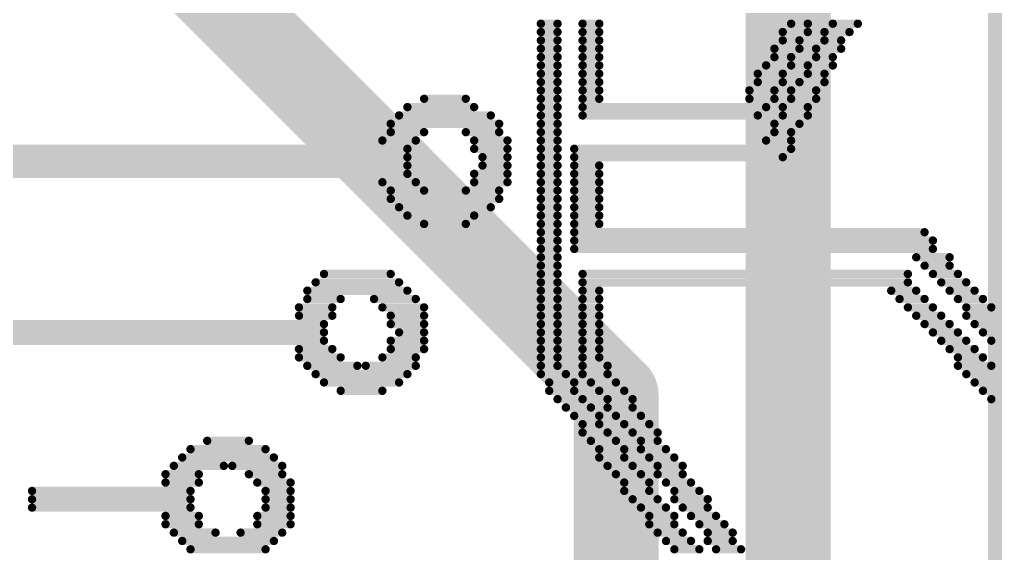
# Model space of a CAD drawing. Header units: inches. Extents: x -8 to 384, y -12 to 64.
# Drawn here: x 12.392 to 14.725, y 2.008 to 3.285 of the extents above; entities that cross this region are included whole.
import ezdxf

# ---------------------------------------------------------------- set-up
doc = ezdxf.new("R2010")
doc.units = ezdxf.units.IN
for name, color, linetype in [('Board_outline', 216, 'Continuous'), ('Bottom Overlay', 54, 'Continuous'), ('Top Layer', 1, 'Continuous')]:
    doc.layers.add(name, color=color, linetype=linetype)

msp = doc.modelspace()

# ---------------------------------------------------------------- linework, layer by layer
at = {"layer": 'Board_outline', "const_width": 0.254}
msp.add_lwpolyline([(37.5368, 13.3604, 1), (-7.4632, 13.3604, 1)], format="xyb", close=True, dxfattribs=at)
at = {"layer": 'Bottom Overlay', "const_width": 0.0199}
for points in [[(13.6379, 3.2747), (13.6778, 3.2747)], [(13.7376, 3.2747), (13.7775, 3.2747)], [(14.2361, 3.2747), (14.276, 3.2747)], [(14.3358, 3.2747), (14.3956, 3.2747)], [(13.6379, 3.2548), (13.6778, 3.2548)], [(13.6379, 3.2348), (13.6778, 3.2348)], [(13.7376, 3.2548), (13.7775, 3.2548)], [(13.7376, 3.2348), (13.7775, 3.2348)], [(14.2162, 3.2548), (14.276, 3.2548)], [(14.2162, 3.2348), (14.256, 3.2348)], [(14.3159, 3.2548), (14.3757, 3.2548)], [(14.3159, 3.2348), (14.3557, 3.2348)], [(13.6379, 3.2149), (13.6778, 3.2149)], [(13.7376, 3.2149), (13.7775, 3.2149)], [(14.1962, 3.2149), (14.256, 3.2149)], [(14.2959, 3.2149), (14.3557, 3.2149)], [(13.6379, 3.1949), (13.6778, 3.1949)], [(13.7376, 3.1949), (13.7775, 3.1949)], [(14.1962, 3.1949), (14.2361, 3.1949)], [(14.2959, 3.1949), (14.3358, 3.1949)], [(13.6379, 3.175), (13.6778, 3.175)], [(13.7376, 3.175), (13.7775, 3.175)], [(14.1763, 3.175), (14.2361, 3.175)], [(14.276, 3.175), (14.3358, 3.175)], [(13.6379, 3.1551), (13.6778, 3.1551)], [(13.7376, 3.1551), (13.7775, 3.1551)], [(14.1563, 3.1551), (14.2162, 3.1551)], [(14.276, 3.1551), (14.3159, 3.1551)], [(13.6379, 3.1351), (13.6778, 3.1351)], [(13.7376, 3.1351), (13.7775, 3.1351)], [(14.1563, 3.1351), (14.2162, 3.1351)], [(14.256, 3.1351), (14.3159, 3.1351)], [(13.3587, 3.0952), (13.4584, 3.0952)], [(13.6379, 3.1152), (13.6778, 3.1152)], [(13.6379, 3.0952), (13.6778, 3.0952)], [(13.7376, 3.1152), (13.7775, 3.1152)], [(13.7376, 3.0952), (13.7775, 3.0952)], [(14.1364, 3.1152), (14.1962, 3.1152)], [(14.1364, 3.0952), (14.1962, 3.0952)], [(14.2361, 3.1152), (14.2959, 3.1152)], [(14.2361, 3.0952), (14.2959, 3.0952)], [(13.3189, 3.0753), (13.4784, 3.0753)], [(13.6379, 3.0753), (13.6778, 3.0753)], [(13.7376, 3.0753), (14.1763, 3.0753)], [(14.2162, 3.0753), (14.276, 3.0753)], [(13.2989, 3.0554), (13.5183, 3.0554)], [(13.6379, 3.0554), (13.6778, 3.0554)], [(13.7376, 3.0554), (14.1563, 3.0554)], [(14.2162, 3.0554), (14.276, 3.0554)], [(13.279, 3.0354), (13.5382, 3.0354)], [(13.6379, 3.0354), (13.6778, 3.0354)], [(14.1962, 3.0354), (14.256, 3.0354)], [(13.279, 3.0155), (13.3587, 3.0155)], [(13.4584, 3.0155), (13.5382, 3.0155)], [(13.6379, 3.0155), (13.6778, 3.0155)], [(14.1962, 3.0155), (14.2361, 3.0155)], [(13.259, 2.9955), (13.3388, 2.9955)], [(13.4784, 2.9955), (13.5581, 2.9955)], [(13.6379, 2.9955), (13.6778, 2.9955)], [(14.1763, 2.9955), (14.2361, 2.9955)], [(11.8433, 2.9756), (13.3189, 2.9756)], [(11.8433, 2.9557), (13.3189, 2.9557)], [(13.4784, 2.9756), (13.5581, 2.9756)], [(13.4983, 2.9557), (13.5581, 2.9557)], [(13.6379, 2.9756), (13.6778, 2.9756)], [(13.6379, 2.9557), (13.6778, 2.9557)], [(13.7177, 2.9756), (14.2361, 2.9756)], [(13.7177, 2.9557), (14.2162, 2.9557)], [(11.8433, 2.9357), (13.3189, 2.9357)], [(13.4983, 2.9357), (13.5581, 2.9357)], [(13.6379, 2.9357), (13.6778, 2.9357)], [(13.7177, 2.9357), (13.7775, 2.9357)], [(11.8433, 2.9158), (13.3189, 2.9158)], [(13.4784, 2.9158), (13.5581, 2.9158)], [(13.6379, 2.9158), (13.6778, 2.9158)], [(13.7177, 2.9158), (13.7775, 2.9158)], [(13.259, 2.8958), (13.3388, 2.8958)], [(13.4784, 2.8958), (13.5581, 2.8958)], [(13.6379, 2.8958), (13.6778, 2.8958)], [(13.7177, 2.8958), (13.7775, 2.8958)], [(13.279, 2.8759), (13.3587, 2.8759)], [(13.4584, 2.8759), (13.5382, 2.8759)], [(13.6379, 2.8759), (13.6778, 2.8759)], [(13.7177, 2.8759), (13.7775, 2.8759)], [(13.279, 2.856), (13.5382, 2.856)], [(13.6379, 2.856), (13.6778, 2.856)], [(13.7177, 2.856), (13.7775, 2.856)], [(13.2989, 2.836), (13.5183, 2.836)], [(13.3189, 2.8161), (13.4784, 2.8161)], [(13.6379, 2.836), (13.6778, 2.836)], [(13.6379, 2.8161), (13.6778, 2.8161)], [(13.7177, 2.836), (13.7775, 2.836)], [(13.7177, 2.8161), (13.7775, 2.8161)], [(13.3587, 2.7961), (13.4584, 2.7961)], [(13.6379, 2.7961), (13.6778, 2.7961)], [(13.7177, 2.7961), (13.7775, 2.7961)], [(13.6379, 2.7762), (13.6778, 2.7762)], [(13.7177, 2.7762), (14.5551, 2.7762)], [(13.6379, 2.7563), (13.6778, 2.7563)], [(13.7177, 2.7563), (14.5751, 2.7563)], [(13.6379, 2.7363), (13.6778, 2.7363)], [(13.7177, 2.7363), (14.5751, 2.7363)], [(13.6379, 2.7164), (13.6778, 2.7164)], [(13.6379, 2.6964), (13.6778, 2.6964)], [(14.5352, 2.7164), (14.615, 2.7164)], [(14.5551, 2.6964), (14.615, 2.6964)], [(13.1195, 2.6765), (13.279, 2.6765)], [(13.6379, 2.6765), (13.6778, 2.6765)], [(13.7376, 2.6765), (14.5153, 2.6765)], [(14.5751, 2.6765), (14.6349, 2.6765)], [(13.0995, 2.6565), (13.2989, 2.6565)], [(13.6379, 2.6565), (13.6778, 2.6565)], [(13.7376, 2.6565), (14.5153, 2.6565)], [(14.595, 2.6565), (14.6548, 2.6565)], [(13.0796, 2.6366), (13.3189, 2.6366)], [(13.6379, 2.6366), (13.6778, 2.6366)], [(13.7376, 2.6366), (13.7775, 2.6366)], [(14.4754, 2.6366), (14.5352, 2.6366)], [(14.615, 2.6366), (14.6748, 2.6366)], [(13.0796, 2.6167), (13.1593, 2.6167)], [(13.2391, 2.6167), (13.3388, 2.6167)], [(13.6379, 2.6167), (13.6778, 2.6167)], [(13.7376, 2.6167), (13.7775, 2.6167)], [(14.4953, 2.6167), (14.5551, 2.6167)], [(14.6349, 2.6167), (14.6947, 2.6167)], [(13.0596, 2.5967), (13.1394, 2.5967)], [(13.259, 2.5967), (13.3587, 2.5967)], [(13.6379, 2.5967), (13.6778, 2.5967)], [(13.7376, 2.5967), (13.7775, 2.5967)], [(14.5153, 2.5967), (14.5751, 2.5967)], [(14.6548, 2.5967), (14.7147, 2.5967)], [(12.0427, 2.5568), (13.1195, 2.5568)], [(13.0596, 2.5768), (13.1394, 2.5768)], [(13.279, 2.5768), (13.3587, 2.5768)], [(13.279, 2.5568), (13.3587, 2.5568)], [(13.6379, 2.5768), (13.6778, 2.5768)], [(13.6379, 2.5568), (13.6778, 2.5568)], [(13.7376, 2.5768), (13.7775, 2.5768)], [(13.7376, 2.5568), (13.7775, 2.5568)], [(14.5352, 2.5768), (14.595, 2.5768)], [(14.5551, 2.5568), (14.615, 2.5568)], [(14.6548, 2.5768), (14.7346, 2.5768)], [(14.6748, 2.5568), (14.7546, 2.5568)], [(12.0427, 2.5369), (13.1195, 2.5369)], [(13.2989, 2.5369), (13.3587, 2.5369)], [(13.6379, 2.5369), (13.6778, 2.5369)], [(13.7376, 2.5369), (13.7775, 2.5369)], [(14.5751, 2.5369), (14.6349, 2.5369)], [(14.6947, 2.5369), (14.7745, 2.5369)], [(12.0427, 2.517), (13.1195, 2.517)], [(13.279, 2.517), (13.3587, 2.517)], [(13.6379, 2.517), (13.6778, 2.517)], [(13.7376, 2.517), (13.7775, 2.517)], [(14.595, 2.517), (14.6548, 2.517)], [(14.7147, 2.517), (14.7745, 2.517)], [(13.0596, 2.497), (13.1394, 2.497)], [(13.279, 2.497), (13.3587, 2.497)], [(13.6379, 2.497), (13.6778, 2.497)], [(13.7376, 2.497), (13.7775, 2.497)], [(14.615, 2.497), (14.6748, 2.497)], [(13.0596, 2.4771), (13.1593, 2.4771)], [(13.259, 2.4771), (13.3388, 2.4771)], [(13.6379, 2.4771), (13.6778, 2.4771)], [(13.7376, 2.4771), (13.7775, 2.4771)], [(14.6349, 2.4771), (14.6947, 2.4771)], [(13.0796, 2.4571), (13.1992, 2.4571)], [(13.2192, 2.4571), (13.3388, 2.4571)], [(13.6379, 2.4571), (13.6778, 2.4571)], [(13.7376, 2.4571), (13.7974, 2.4571)], [(14.6349, 2.4571), (14.7147, 2.4571)], [(13.0995, 2.4372), (13.3189, 2.4372)], [(13.1195, 2.4173), (13.2989, 2.4173)], [(13.6379, 2.4372), (13.6977, 2.4372)], [(13.6578, 2.4173), (13.7177, 2.4173)], [(13.7376, 2.4372), (13.7974, 2.4372)], [(13.7575, 2.4173), (13.8174, 2.4173)], [(14.6548, 2.4372), (14.7346, 2.4372)], [(14.6748, 2.4173), (14.7546, 2.4173)], [(13.1593, 2.3973), (13.259, 2.3973)], [(13.6578, 2.3973), (13.7177, 2.3973)], [(13.7775, 2.3973), (13.8373, 2.3973)], [(14.6947, 2.3973), (14.7745, 2.3973)], [(13.6778, 2.3774), (13.7376, 2.3774)], [(13.7974, 2.3774), (13.8572, 2.3774)], [(14.7147, 2.3774), (14.7745, 2.3774)], [(13.6977, 2.3574), (13.7575, 2.3574)], [(13.7974, 2.3574), (13.8572, 2.3574)], [(13.7177, 2.3375), (13.7775, 2.3375)], [(13.8174, 2.3375), (13.8772, 2.3375)], [(13.7376, 2.3176), (13.7775, 2.3176)], [(13.8373, 2.3176), (13.8971, 2.3176)], [(12.8403, 2.2777), (12.94, 2.2777)], [(13.7376, 2.2976), (13.7974, 2.2976)], [(13.7575, 2.2777), (13.8174, 2.2777)], [(13.8572, 2.2976), (13.9171, 2.2976)], [(13.8772, 2.2777), (13.9171, 2.2777)], [(12.8004, 2.2577), (12.9799, 2.2577)], [(13.7775, 2.2577), (13.8373, 2.2577)], [(13.8772, 2.2577), (13.937, 2.2577)], [(12.7805, 2.2378), (12.9998, 2.2378)], [(13.7775, 2.2378), (13.8373, 2.2378)], [(13.8971, 2.2378), (13.9569, 2.2378)], [(12.7605, 2.2179), (12.8802, 2.2179)], [(12.9001, 2.2179), (13.0198, 2.2179)], [(13.7974, 2.2179), (13.8572, 2.2179)], [(13.9171, 2.2179), (13.9769, 2.2179)], [(12.7406, 2.1979), (12.8204, 2.1979)], [(12.94, 2.1979), (13.0198, 2.1979)], [(13.8174, 2.1979), (13.8772, 2.1979)], [(13.9171, 2.1979), (13.9769, 2.1979)], [(12.7406, 2.178), (12.8204, 2.178)], [(12.9599, 2.178), (13.0397, 2.178)], [(13.8373, 2.178), (13.8971, 2.178)], [(13.937, 2.178), (13.9968, 2.178)], [(12.4215, 2.158), (12.8004, 2.158)], [(12.4215, 2.1381), (12.8004, 2.1381)], [(12.9799, 2.158), (13.0397, 2.158)], [(12.9799, 2.1381), (13.0397, 2.1381)], [(13.8373, 2.158), (13.8971, 2.158)], [(13.8572, 2.1381), (13.9171, 2.1381)], [(13.9569, 2.158), (14.0168, 2.158)], [(13.9569, 2.1381), (14.0367, 2.1381)], [(12.4215, 2.1182), (12.8004, 2.1182)], [(12.9799, 2.1182), (13.0397, 2.1182)], [(13.8772, 2.1182), (13.937, 2.1182)], [(13.9769, 2.1182), (14.0367, 2.1182)], [(12.7406, 2.0982), (12.8204, 2.0982)], [(12.9599, 2.0982), (13.0397, 2.0982)], [(13.8971, 2.0982), (13.9569, 2.0982)], [(13.9968, 2.0982), (14.0566, 2.0982)], [(12.7406, 2.0783), (12.8204, 2.0783)], [(12.9599, 2.0783), (13.0397, 2.0783)], [(13.8971, 2.0783), (13.9569, 2.0783)], [(14.0168, 2.0783), (14.0766, 2.0783)], [(12.7605, 2.0583), (12.8602, 2.0583)], [(12.9201, 2.0583), (13.0198, 2.0583)], [(13.9171, 2.0583), (13.9769, 2.0583)], [(14.0367, 2.0583), (14.0965, 2.0583)], [(12.7805, 2.0384), (12.9998, 2.0384)], [(13.937, 2.0384), (13.9968, 2.0384)], [(14.0367, 2.0384), (14.0965, 2.0384)], [(12.8004, 2.0185), (12.9799, 2.0185)], [(13.9569, 2.0185), (14.0168, 2.0185)], [(14.0566, 2.0185), (14.1165, 2.0185)]]:
    msp.add_lwpolyline(points, dxfattribs=at)
at = {"layer": 'Bottom Overlay', "const_width": 0.00997}
for points in [[(13.6329, 3.2747, 1), (13.6429, 3.2747, 1)], [(13.6728, 3.2747, 1), (13.6828, 3.2747, 1)], [(13.7326, 3.2747, 1), (13.7426, 3.2747, 1)], [(13.7725, 3.2747, 1), (13.7825, 3.2747, 1)], [(14.2311, 3.2747, 1), (14.2411, 3.2747, 1)], [(14.271, 3.2747, 1), (14.281, 3.2747, 1)], [(14.3308, 3.2747, 1), (14.3408, 3.2747, 1)], [(14.3906, 3.2747, 1), (14.4006, 3.2747, 1)], [(13.6329, 3.2548, 1), (13.6429, 3.2548, 1)], [(13.6329, 3.2348, 1), (13.6429, 3.2348, 1)], [(13.6728, 3.2548, 1), (13.6828, 3.2548, 1)], [(13.6728, 3.2348, 1), (13.6828, 3.2348, 1)], [(13.7326, 3.2548, 1), (13.7426, 3.2548, 1)], [(13.7326, 3.2348, 1), (13.7426, 3.2348, 1)], [(13.7725, 3.2548, 1), (13.7825, 3.2548, 1)], [(13.7725, 3.2348, 1), (13.7825, 3.2348, 1)], [(14.2112, 3.2548, 1), (14.2211, 3.2548, 1)], [(14.2112, 3.2348, 1), (14.2211, 3.2348, 1)], [(14.2511, 3.2348, 1), (14.261, 3.2348, 1)], [(14.271, 3.2548, 1), (14.281, 3.2548, 1)], [(14.3109, 3.2548, 1), (14.3209, 3.2548, 1)], [(14.3109, 3.2348, 1), (14.3209, 3.2348, 1)], [(14.3508, 3.2348, 1), (14.3607, 3.2348, 1)], [(14.3707, 3.2548, 1), (14.3807, 3.2548, 1)], [(13.6329, 3.2149, 1), (13.6429, 3.2149, 1)], [(13.6728, 3.2149, 1), (13.6828, 3.2149, 1)], [(13.7326, 3.2149, 1), (13.7426, 3.2149, 1)], [(13.7725, 3.2149, 1), (13.7825, 3.2149, 1)], [(14.1912, 3.2149, 1), (14.2012, 3.2149, 1)], [(14.2511, 3.2149, 1), (14.261, 3.2149, 1)], [(14.2909, 3.2149, 1), (14.3009, 3.2149, 1)], [(14.3508, 3.2149, 1), (14.3607, 3.2149, 1)], [(13.6329, 3.1949, 1), (13.6429, 3.1949, 1)], [(13.6728, 3.1949, 1), (13.6828, 3.1949, 1)], [(13.7326, 3.1949, 1), (13.7426, 3.1949, 1)], [(13.7725, 3.1949, 1), (13.7825, 3.1949, 1)], [(14.1912, 3.1949, 1), (14.2012, 3.1949, 1)], [(14.2311, 3.1949, 1), (14.2411, 3.1949, 1)], [(14.2909, 3.1949, 1), (14.3009, 3.1949, 1)], [(14.3308, 3.1949, 1), (14.3408, 3.1949, 1)], [(13.6329, 3.175, 1), (13.6429, 3.175, 1)], [(13.6728, 3.175, 1), (13.6828, 3.175, 1)], [(13.7326, 3.175, 1), (13.7426, 3.175, 1)], [(13.7725, 3.175, 1), (13.7825, 3.175, 1)], [(14.1713, 3.175, 1), (14.1813, 3.175, 1)], [(14.2311, 3.175, 1), (14.2411, 3.175, 1)], [(14.271, 3.175, 1), (14.281, 3.175, 1)], [(14.3308, 3.175, 1), (14.3408, 3.175, 1)], [(13.6329, 3.1551, 1), (13.6429, 3.1551, 1)], [(13.6728, 3.1551, 1), (13.6828, 3.1551, 1)], [(13.7326, 3.1551, 1), (13.7426, 3.1551, 1)], [(13.7725, 3.1551, 1), (13.7825, 3.1551, 1)], [(14.1514, 3.1551, 1), (14.1613, 3.1551, 1)], [(14.2112, 3.1551, 1), (14.2211, 3.1551, 1)], [(14.271, 3.1551, 1), (14.281, 3.1551, 1)], [(14.3109, 3.1551, 1), (14.3209, 3.1551, 1)], [(13.6329, 3.1351, 1), (13.6429, 3.1351, 1)], [(13.6728, 3.1351, 1), (13.6828, 3.1351, 1)], [(13.7326, 3.1351, 1), (13.7426, 3.1351, 1)], [(13.7725, 3.1351, 1), (13.7825, 3.1351, 1)], [(14.1514, 3.1351, 1), (14.1613, 3.1351, 1)], [(14.2112, 3.1351, 1), (14.2211, 3.1351, 1)], [(14.2511, 3.1351, 1), (14.261, 3.1351, 1)], [(14.3109, 3.1351, 1), (14.3209, 3.1351, 1)], [(13.3538, 3.0952, 1), (13.3637, 3.0952, 1)], [(13.4535, 3.0952, 1), (13.4634, 3.0952, 1)], [(13.6329, 3.1152, 1), (13.6429, 3.1152, 1)], [(13.6329, 3.0952, 1), (13.6429, 3.0952, 1)], [(13.6728, 3.1152, 1), (13.6828, 3.1152, 1)], [(13.6728, 3.0952, 1), (13.6828, 3.0952, 1)], [(13.7326, 3.1152, 1), (13.7426, 3.1152, 1)], [(13.7326, 3.0952, 1), (13.7426, 3.0952, 1)], [(13.7725, 3.1152, 1), (13.7825, 3.1152, 1)], [(13.7725, 3.0952, 1), (13.7825, 3.0952, 1)], [(14.1314, 3.1152, 1), (14.1414, 3.1152, 1)], [(14.1314, 3.0952, 1), (14.1414, 3.0952, 1)], [(14.1912, 3.1152, 1), (14.2012, 3.1152, 1)], [(14.1912, 3.0952, 1), (14.2012, 3.0952, 1)], [(14.2311, 3.1152, 1), (14.2411, 3.1152, 1)], [(14.2311, 3.0952, 1), (14.2411, 3.0952, 1)], [(14.2909, 3.1152, 1), (14.3009, 3.1152, 1)], [(14.2909, 3.0952, 1), (14.3009, 3.0952, 1)], [(13.3139, 3.0753, 1), (13.3238, 3.0753, 1)], [(13.4734, 3.0753, 1), (13.4834, 3.0753, 1)], [(13.6329, 3.0753, 1), (13.6429, 3.0753, 1)], [(13.6728, 3.0753, 1), (13.6828, 3.0753, 1)], [(13.7326, 3.0753, 1), (13.7426, 3.0753, 1)], [(14.1713, 3.0753, 1), (14.1813, 3.0753, 1)], [(14.2112, 3.0753, 1), (14.2211, 3.0753, 1)], [(14.271, 3.0753, 1), (14.281, 3.0753, 1)], [(13.2939, 3.0554, 1), (13.3039, 3.0554, 1)], [(13.5133, 3.0554, 1), (13.5232, 3.0554, 1)], [(13.6329, 3.0554, 1), (13.6429, 3.0554, 1)], [(13.6728, 3.0554, 1), (13.6828, 3.0554, 1)], [(13.7326, 3.0554, 1), (13.7426, 3.0554, 1)], [(14.1514, 3.0554, 1), (14.1613, 3.0554, 1)], [(14.2112, 3.0554, 1), (14.2211, 3.0554, 1)], [(14.271, 3.0554, 1), (14.281, 3.0554, 1)], [(13.274, 3.0354, 1), (13.284, 3.0354, 1)], [(13.5332, 3.0354, 1), (13.5432, 3.0354, 1)], [(13.6329, 3.0354, 1), (13.6429, 3.0354, 1)], [(13.6728, 3.0354, 1), (13.6828, 3.0354, 1)], [(14.1912, 3.0354, 1), (14.2012, 3.0354, 1)], [(14.2511, 3.0354, 1), (14.261, 3.0354, 1)], [(13.274, 3.0155, 1), (13.284, 3.0155, 1)], [(13.3538, 3.0155, 1), (13.3637, 3.0155, 1)], [(13.4535, 3.0155, 1), (13.4634, 3.0155, 1)], [(13.5332, 3.0155, 1), (13.5432, 3.0155, 1)], [(13.6329, 3.0155, 1), (13.6429, 3.0155, 1)], [(13.6728, 3.0155, 1), (13.6828, 3.0155, 1)], [(14.1912, 3.0155, 1), (14.2012, 3.0155, 1)], [(14.2311, 3.0155, 1), (14.2411, 3.0155, 1)], [(13.2541, 2.9955, 1), (13.264, 2.9955, 1)], [(13.3338, 2.9955, 1), (13.3438, 2.9955, 1)], [(13.4734, 2.9955, 1), (13.4834, 2.9955, 1)], [(13.5532, 2.9955, 1), (13.5631, 2.9955, 1)], [(13.6329, 2.9955, 1), (13.6429, 2.9955, 1)], [(13.6728, 2.9955, 1), (13.6828, 2.9955, 1)], [(14.1713, 2.9955, 1), (14.1813, 2.9955, 1)], [(14.2311, 2.9955, 1), (14.2411, 2.9955, 1)], [(13.3139, 2.9756, 1), (13.3238, 2.9756, 1)], [(13.3139, 2.9557, 1), (13.3238, 2.9557, 1)], [(13.4734, 2.9756, 1), (13.4834, 2.9756, 1)], [(13.4933, 2.9557, 1), (13.5033, 2.9557, 1)], [(13.5532, 2.9756, 1), (13.5631, 2.9756, 1)], [(13.5532, 2.9557, 1), (13.5631, 2.9557, 1)], [(13.6329, 2.9756, 1), (13.6429, 2.9756, 1)], [(13.6329, 2.9557, 1), (13.6429, 2.9557, 1)], [(13.6728, 2.9756, 1), (13.6828, 2.9756, 1)], [(13.6728, 2.9557, 1), (13.6828, 2.9557, 1)], [(13.7127, 2.9756, 1), (13.7226, 2.9756, 1)], [(13.7127, 2.9557, 1), (13.7226, 2.9557, 1)], [(14.2112, 2.9557, 1), (14.2211, 2.9557, 1)], [(14.2311, 2.9756, 1), (14.2411, 2.9756, 1)], [(13.3139, 2.9357, 1), (13.3238, 2.9357, 1)], [(13.4933, 2.9357, 1), (13.5033, 2.9357, 1)], [(13.5532, 2.9357, 1), (13.5631, 2.9357, 1)], [(13.6329, 2.9357, 1), (13.6429, 2.9357, 1)], [(13.6728, 2.9357, 1), (13.6828, 2.9357, 1)], [(13.7127, 2.9357, 1), (13.7226, 2.9357, 1)], [(13.7725, 2.9357, 1), (13.7825, 2.9357, 1)], [(13.3139, 2.9158, 1), (13.3238, 2.9158, 1)], [(13.4734, 2.9158, 1), (13.4834, 2.9158, 1)], [(13.5532, 2.9158, 1), (13.5631, 2.9158, 1)], [(13.6329, 2.9158, 1), (13.6429, 2.9158, 1)], [(13.6728, 2.9158, 1), (13.6828, 2.9158, 1)], [(13.7127, 2.9158, 1), (13.7226, 2.9158, 1)], [(13.7725, 2.9158, 1), (13.7825, 2.9158, 1)], [(13.2541, 2.8958, 1), (13.264, 2.8958, 1)], [(13.3338, 2.8958, 1), (13.3438, 2.8958, 1)], [(13.4734, 2.8958, 1), (13.4834, 2.8958, 1)], [(13.5532, 2.8958, 1), (13.5631, 2.8958, 1)], [(13.6329, 2.8958, 1), (13.6429, 2.8958, 1)], [(13.6728, 2.8958, 1), (13.6828, 2.8958, 1)], [(13.7127, 2.8958, 1), (13.7226, 2.8958, 1)], [(13.7725, 2.8958, 1), (13.7825, 2.8958, 1)], [(13.274, 2.8759, 1), (13.284, 2.8759, 1)], [(13.3538, 2.8759, 1), (13.3637, 2.8759, 1)], [(13.4535, 2.8759, 1), (13.4634, 2.8759, 1)], [(13.5332, 2.8759, 1), (13.5432, 2.8759, 1)], [(13.6329, 2.8759, 1), (13.6429, 2.8759, 1)], [(13.6728, 2.8759, 1), (13.6828, 2.8759, 1)], [(13.7127, 2.8759, 1), (13.7226, 2.8759, 1)], [(13.7725, 2.8759, 1), (13.7825, 2.8759, 1)], [(13.274, 2.856, 1), (13.284, 2.856, 1)], [(13.5332, 2.856, 1), (13.5432, 2.856, 1)], [(13.6329, 2.856, 1), (13.6429, 2.856, 1)], [(13.6728, 2.856, 1), (13.6828, 2.856, 1)], [(13.7127, 2.856, 1), (13.7226, 2.856, 1)], [(13.7725, 2.856, 1), (13.7825, 2.856, 1)], [(13.2939, 2.836, 1), (13.3039, 2.836, 1)], [(13.3139, 2.8161, 1), (13.3238, 2.8161, 1)], [(13.4734, 2.8161, 1), (13.4834, 2.8161, 1)], [(13.5133, 2.836, 1), (13.5232, 2.836, 1)], [(13.6329, 2.836, 1), (13.6429, 2.836, 1)], [(13.6329, 2.8161, 1), (13.6429, 2.8161, 1)], [(13.6728, 2.836, 1), (13.6828, 2.836, 1)], [(13.6728, 2.8161, 1), (13.6828, 2.8161, 1)], [(13.7127, 2.836, 1), (13.7226, 2.836, 1)], [(13.7127, 2.8161, 1), (13.7226, 2.8161, 1)], [(13.7725, 2.836, 1), (13.7825, 2.836, 1)], [(13.7725, 2.8161, 1), (13.7825, 2.8161, 1)], [(13.3538, 2.7961, 1), (13.3637, 2.7961, 1)], [(13.4535, 2.7961, 1), (13.4634, 2.7961, 1)], [(13.6329, 2.7961, 1), (13.6429, 2.7961, 1)], [(13.6728, 2.7961, 1), (13.6828, 2.7961, 1)], [(13.7127, 2.7961, 1), (13.7226, 2.7961, 1)], [(13.7725, 2.7961, 1), (13.7825, 2.7961, 1)], [(13.6329, 2.7762, 1), (13.6429, 2.7762, 1)], [(13.6728, 2.7762, 1), (13.6828, 2.7762, 1)], [(13.7127, 2.7762, 1), (13.7226, 2.7762, 1)], [(14.5502, 2.7762, 1), (14.5601, 2.7762, 1)], [(13.6329, 2.7563, 1), (13.6429, 2.7563, 1)], [(13.6728, 2.7563, 1), (13.6828, 2.7563, 1)], [(13.7127, 2.7563, 1), (13.7226, 2.7563, 1)], [(14.5701, 2.7563, 1), (14.5801, 2.7563, 1)], [(13.6329, 2.7363, 1), (13.6429, 2.7363, 1)], [(13.6728, 2.7363, 1), (13.6828, 2.7363, 1)], [(13.7127, 2.7363, 1), (13.7226, 2.7363, 1)], [(14.5701, 2.7363, 1), (14.5801, 2.7363, 1)], [(13.6329, 2.7164, 1), (13.6429, 2.7164, 1)], [(13.6329, 2.6964, 1), (13.6429, 2.6964, 1)], [(13.6728, 2.7164, 1), (13.6828, 2.7164, 1)], [(13.6728, 2.6964, 1), (13.6828, 2.6964, 1)], [(14.5302, 2.7164, 1), (14.5402, 2.7164, 1)], [(14.5502, 2.6964, 1), (14.5601, 2.6964, 1)], [(14.61, 2.7164, 1), (14.62, 2.7164, 1)], [(14.61, 2.6964, 1), (14.62, 2.6964, 1)], [(13.1145, 2.6765, 1), (13.1244, 2.6765, 1)], [(13.274, 2.6765, 1), (13.284, 2.6765, 1)], [(13.6329, 2.6765, 1), (13.6429, 2.6765, 1)], [(13.6728, 2.6765, 1), (13.6828, 2.6765, 1)], [(13.7326, 2.6765, 1), (13.7426, 2.6765, 1)], [(14.5103, 2.6765, 1), (14.5203, 2.6765, 1)], [(14.5701, 2.6765, 1), (14.5801, 2.6765, 1)], [(14.6299, 2.6765, 1), (14.6399, 2.6765, 1)], [(13.0945, 2.6565, 1), (13.1045, 2.6565, 1)], [(13.2939, 2.6565, 1), (13.3039, 2.6565, 1)], [(13.6329, 2.6565, 1), (13.6429, 2.6565, 1)], [(13.6728, 2.6565, 1), (13.6828, 2.6565, 1)], [(13.7326, 2.6565, 1), (13.7426, 2.6565, 1)], [(14.5103, 2.6565, 1), (14.5203, 2.6565, 1)], [(14.59, 2.6565, 1), (14.6, 2.6565, 1)], [(14.6499, 2.6565, 1), (14.6598, 2.6565, 1)], [(13.0746, 2.6366, 1), (13.0846, 2.6366, 1)], [(13.3139, 2.6366, 1), (13.3238, 2.6366, 1)], [(13.6329, 2.6366, 1), (13.6429, 2.6366, 1)], [(13.6728, 2.6366, 1), (13.6828, 2.6366, 1)], [(13.7326, 2.6366, 1), (13.7426, 2.6366, 1)], [(13.7725, 2.6366, 1), (13.7825, 2.6366, 1)], [(14.4704, 2.6366, 1), (14.4804, 2.6366, 1)], [(14.5302, 2.6366, 1), (14.5402, 2.6366, 1)], [(14.61, 2.6366, 1), (14.62, 2.6366, 1)], [(14.6698, 2.6366, 1), (14.6798, 2.6366, 1)], [(13.0746, 2.6167, 1), (13.0846, 2.6167, 1)], [(13.1544, 2.6167, 1), (13.1643, 2.6167, 1)], [(13.2341, 2.6167, 1), (13.2441, 2.6167, 1)], [(13.3338, 2.6167, 1), (13.3438, 2.6167, 1)], [(13.6329, 2.6167, 1), (13.6429, 2.6167, 1)], [(13.6728, 2.6167, 1), (13.6828, 2.6167, 1)], [(13.7326, 2.6167, 1), (13.7426, 2.6167, 1)], [(13.7725, 2.6167, 1), (13.7825, 2.6167, 1)], [(14.4903, 2.6167, 1), (14.5003, 2.6167, 1)], [(14.5502, 2.6167, 1), (14.5601, 2.6167, 1)], [(14.6299, 2.6167, 1), (14.6399, 2.6167, 1)], [(14.6897, 2.6167, 1), (14.6997, 2.6167, 1)], [(13.0547, 2.5967, 1), (13.0646, 2.5967, 1)], [(13.1344, 2.5967, 1), (13.1444, 2.5967, 1)], [(13.2541, 2.5967, 1), (13.264, 2.5967, 1)], [(13.3538, 2.5967, 1), (13.3637, 2.5967, 1)], [(13.6329, 2.5967, 1), (13.6429, 2.5967, 1)], [(13.6728, 2.5967, 1), (13.6828, 2.5967, 1)], [(13.7326, 2.5967, 1), (13.7426, 2.5967, 1)], [(13.7725, 2.5967, 1), (13.7825, 2.5967, 1)], [(14.5103, 2.5967, 1), (14.5203, 2.5967, 1)], [(14.5701, 2.5967, 1), (14.5801, 2.5967, 1)], [(14.6499, 2.5967, 1), (14.6598, 2.5967, 1)], [(14.7097, 2.5967, 1), (14.7197, 2.5967, 1)], [(13.0547, 2.5768, 1), (13.0646, 2.5768, 1)], [(13.1145, 2.5568, 1), (13.1244, 2.5568, 1)], [(13.1344, 2.5768, 1), (13.1444, 2.5768, 1)], [(13.274, 2.5768, 1), (13.284, 2.5768, 1)], [(13.274, 2.5568, 1), (13.284, 2.5568, 1)], [(13.3538, 2.5768, 1), (13.3637, 2.5768, 1)], [(13.3538, 2.5568, 1), (13.3637, 2.5568, 1)], [(13.6329, 2.5768, 1), (13.6429, 2.5768, 1)], [(13.6329, 2.5568, 1), (13.6429, 2.5568, 1)], [(13.6728, 2.5768, 1), (13.6828, 2.5768, 1)], [(13.6728, 2.5568, 1), (13.6828, 2.5568, 1)], [(13.7326, 2.5768, 1), (13.7426, 2.5768, 1)], [(13.7326, 2.5568, 1), (13.7426, 2.5568, 1)], [(13.7725, 2.5768, 1), (13.7825, 2.5768, 1)], [(13.7725, 2.5568, 1), (13.7825, 2.5568, 1)], [(14.5302, 2.5768, 1), (14.5402, 2.5768, 1)], [(14.5502, 2.5568, 1), (14.5601, 2.5568, 1)], [(14.59, 2.5768, 1), (14.6, 2.5768, 1)], [(14.61, 2.5568, 1), (14.62, 2.5568, 1)], [(14.6499, 2.5768, 1), (14.6598, 2.5768, 1)], [(14.6698, 2.5568, 1), (14.6798, 2.5568, 1)], [(13.1145, 2.5369, 1), (13.1244, 2.5369, 1)], [(13.2939, 2.5369, 1), (13.3039, 2.5369, 1)], [(13.3538, 2.5369, 1), (13.3637, 2.5369, 1)], [(13.6329, 2.5369, 1), (13.6429, 2.5369, 1)], [(13.6728, 2.5369, 1), (13.6828, 2.5369, 1)], [(13.7326, 2.5369, 1), (13.7426, 2.5369, 1)], [(13.7725, 2.5369, 1), (13.7825, 2.5369, 1)], [(14.5701, 2.5369, 1), (14.5801, 2.5369, 1)], [(14.6299, 2.5369, 1), (14.6399, 2.5369, 1)], [(14.6897, 2.5369, 1), (14.6997, 2.5369, 1)], [(13.1145, 2.517, 1), (13.1244, 2.517, 1)], [(13.274, 2.517, 1), (13.284, 2.517, 1)], [(13.3538, 2.517, 1), (13.3637, 2.517, 1)], [(13.6329, 2.517, 1), (13.6429, 2.517, 1)], [(13.6728, 2.517, 1), (13.6828, 2.517, 1)], [(13.7326, 2.517, 1), (13.7426, 2.517, 1)], [(13.7725, 2.517, 1), (13.7825, 2.517, 1)], [(14.59, 2.517, 1), (14.6, 2.517, 1)], [(14.6499, 2.517, 1), (14.6598, 2.517, 1)], [(14.7097, 2.517, 1), (14.7197, 2.517, 1)], [(13.0547, 2.497, 1), (13.0646, 2.497, 1)], [(13.1344, 2.497, 1), (13.1444, 2.497, 1)], [(13.274, 2.497, 1), (13.284, 2.497, 1)], [(13.3538, 2.497, 1), (13.3637, 2.497, 1)], [(13.6329, 2.497, 1), (13.6429, 2.497, 1)], [(13.6728, 2.497, 1), (13.6828, 2.497, 1)], [(13.7326, 2.497, 1), (13.7426, 2.497, 1)], [(13.7725, 2.497, 1), (13.7825, 2.497, 1)], [(14.61, 2.497, 1), (14.62, 2.497, 1)], [(14.6698, 2.497, 1), (14.6798, 2.497, 1)], [(13.0547, 2.4771, 1), (13.0646, 2.4771, 1)], [(13.1544, 2.4771, 1), (13.1643, 2.4771, 1)], [(13.2541, 2.4771, 1), (13.264, 2.4771, 1)], [(13.3338, 2.4771, 1), (13.3438, 2.4771, 1)], [(13.6329, 2.4771, 1), (13.6429, 2.4771, 1)], [(13.6728, 2.4771, 1), (13.6828, 2.4771, 1)], [(13.7326, 2.4771, 1), (13.7426, 2.4771, 1)], [(13.7725, 2.4771, 1), (13.7825, 2.4771, 1)], [(14.6299, 2.4771, 1), (14.6399, 2.4771, 1)], [(14.6897, 2.4771, 1), (14.6997, 2.4771, 1)], [(13.0746, 2.4571, 1), (13.0846, 2.4571, 1)], [(13.1942, 2.4571, 1), (13.2042, 2.4571, 1)], [(13.2142, 2.4571, 1), (13.2241, 2.4571, 1)], [(13.3338, 2.4571, 1), (13.3438, 2.4571, 1)], [(13.6329, 2.4571, 1), (13.6429, 2.4571, 1)], [(13.6728, 2.4571, 1), (13.6828, 2.4571, 1)], [(13.7326, 2.4571, 1), (13.7426, 2.4571, 1)], [(13.7924, 2.4571, 1), (13.8024, 2.4571, 1)], [(14.6299, 2.4571, 1), (14.6399, 2.4571, 1)], [(14.7097, 2.4571, 1), (14.7197, 2.4571, 1)], [(13.0945, 2.4372, 1), (13.1045, 2.4372, 1)], [(13.1145, 2.4173, 1), (13.1244, 2.4173, 1)], [(13.2939, 2.4173, 1), (13.3039, 2.4173, 1)], [(13.3139, 2.4372, 1), (13.3238, 2.4372, 1)], [(13.6329, 2.4372, 1), (13.6429, 2.4372, 1)], [(13.6529, 2.4173, 1), (13.6628, 2.4173, 1)], [(13.6927, 2.4372, 1), (13.7027, 2.4372, 1)], [(13.7127, 2.4173, 1), (13.7226, 2.4173, 1)], [(13.7326, 2.4372, 1), (13.7426, 2.4372, 1)], [(13.7526, 2.4173, 1), (13.7625, 2.4173, 1)], [(13.7924, 2.4372, 1), (13.8024, 2.4372, 1)], [(13.8124, 2.4173, 1), (13.8223, 2.4173, 1)], [(14.6499, 2.4372, 1), (14.6598, 2.4372, 1)], [(14.6698, 2.4173, 1), (14.6798, 2.4173, 1)], [(13.1544, 2.3973, 1), (13.1643, 2.3973, 1)], [(13.2541, 2.3973, 1), (13.264, 2.3973, 1)], [(13.6529, 2.3973, 1), (13.6628, 2.3973, 1)], [(13.7127, 2.3973, 1), (13.7226, 2.3973, 1)], [(13.7725, 2.3973, 1), (13.7825, 2.3973, 1)], [(13.8323, 2.3973, 1), (13.8423, 2.3973, 1)], [(14.6897, 2.3973, 1), (14.6997, 2.3973, 1)], [(13.6728, 2.3774, 1), (13.6828, 2.3774, 1)], [(13.7326, 2.3774, 1), (13.7426, 2.3774, 1)], [(13.7924, 2.3774, 1), (13.8024, 2.3774, 1)], [(13.8523, 2.3774, 1), (13.8622, 2.3774, 1)], [(14.7097, 2.3774, 1), (14.7197, 2.3774, 1)], [(13.6927, 2.3574, 1), (13.7027, 2.3574, 1)], [(13.7526, 2.3574, 1), (13.7625, 2.3574, 1)], [(13.7924, 2.3574, 1), (13.8024, 2.3574, 1)], [(13.8523, 2.3574, 1), (13.8622, 2.3574, 1)], [(13.7127, 2.3375, 1), (13.7226, 2.3375, 1)], [(13.7725, 2.3375, 1), (13.7825, 2.3375, 1)], [(13.8124, 2.3375, 1), (13.8223, 2.3375, 1)], [(13.8722, 2.3375, 1), (13.8822, 2.3375, 1)], [(13.7326, 2.3176, 1), (13.7426, 2.3176, 1)], [(13.7725, 2.3176, 1), (13.7825, 2.3176, 1)], [(13.8323, 2.3176, 1), (13.8423, 2.3176, 1)], [(13.8921, 2.3176, 1), (13.9021, 2.3176, 1)], [(12.8353, 2.2777, 1), (12.8453, 2.2777, 1)], [(12.935, 2.2777, 1), (12.945, 2.2777, 1)], [(13.7326, 2.2976, 1), (13.7426, 2.2976, 1)], [(13.7526, 2.2777, 1), (13.7625, 2.2777, 1)], [(13.7924, 2.2976, 1), (13.8024, 2.2976, 1)], [(13.8124, 2.2777, 1), (13.8223, 2.2777, 1)], [(13.8523, 2.2976, 1), (13.8622, 2.2976, 1)], [(13.8722, 2.2777, 1), (13.8822, 2.2777, 1)], [(13.9121, 2.2976, 1), (13.922, 2.2976, 1)], [(13.9121, 2.2777, 1), (13.922, 2.2777, 1)], [(12.7954, 2.2577, 1), (12.8054, 2.2577, 1)], [(12.9749, 2.2577, 1), (12.9849, 2.2577, 1)], [(13.7725, 2.2577, 1), (13.7825, 2.2577, 1)], [(13.8323, 2.2577, 1), (13.8423, 2.2577, 1)], [(13.8722, 2.2577, 1), (13.8822, 2.2577, 1)], [(13.932, 2.2577, 1), (13.942, 2.2577, 1)], [(12.7755, 2.2378, 1), (12.7855, 2.2378, 1)], [(12.9948, 2.2378, 1), (13.0048, 2.2378, 1)], [(13.7725, 2.2378, 1), (13.7825, 2.2378, 1)], [(13.8323, 2.2378, 1), (13.8423, 2.2378, 1)], [(13.8921, 2.2378, 1), (13.9021, 2.2378, 1)], [(13.952, 2.2378, 1), (13.9619, 2.2378, 1)], [(12.7555, 2.2179, 1), (12.7655, 2.2179, 1)], [(12.8752, 2.2179, 1), (12.8852, 2.2179, 1)], [(12.8951, 2.2179, 1), (12.9051, 2.2179, 1)], [(13.0148, 2.2179, 1), (13.0247, 2.2179, 1)], [(13.7924, 2.2179, 1), (13.8024, 2.2179, 1)], [(13.8523, 2.2179, 1), (13.8622, 2.2179, 1)], [(13.9121, 2.2179, 1), (13.922, 2.2179, 1)], [(13.9719, 2.2179, 1), (13.9819, 2.2179, 1)], [(12.7356, 2.1979, 1), (12.7456, 2.1979, 1)], [(12.8154, 2.1979, 1), (12.8253, 2.1979, 1)], [(12.935, 2.1979, 1), (12.945, 2.1979, 1)], [(13.0148, 2.1979, 1), (13.0247, 2.1979, 1)], [(13.8124, 2.1979, 1), (13.8223, 2.1979, 1)], [(13.8722, 2.1979, 1), (13.8822, 2.1979, 1)], [(13.9121, 2.1979, 1), (13.922, 2.1979, 1)], [(13.9719, 2.1979, 1), (13.9819, 2.1979, 1)], [(12.7356, 2.178, 1), (12.7456, 2.178, 1)], [(12.8154, 2.178, 1), (12.8253, 2.178, 1)], [(12.955, 2.178, 1), (12.9649, 2.178, 1)], [(13.0347, 2.178, 1), (13.0447, 2.178, 1)], [(13.8323, 2.178, 1), (13.8423, 2.178, 1)], [(13.8921, 2.178, 1), (13.9021, 2.178, 1)], [(13.932, 2.178, 1), (13.942, 2.178, 1)], [(13.9918, 2.178, 1), (14.0018, 2.178, 1)], [(12.4166, 2.158, 1), (12.4265, 2.158, 1)], [(12.4166, 2.1381, 1), (12.4265, 2.1381, 1)], [(12.7954, 2.158, 1), (12.8054, 2.158, 1)], [(12.7954, 2.1381, 1), (12.8054, 2.1381, 1)], [(12.9749, 2.158, 1), (12.9849, 2.158, 1)], [(12.9749, 2.1381, 1), (12.9849, 2.1381, 1)], [(13.0347, 2.158, 1), (13.0447, 2.158, 1)], [(13.0347, 2.1381, 1), (13.0447, 2.1381, 1)], [(13.8323, 2.158, 1), (13.8423, 2.158, 1)], [(13.8523, 2.1381, 1), (13.8622, 2.1381, 1)], [(13.8921, 2.158, 1), (13.9021, 2.158, 1)], [(13.9121, 2.1381, 1), (13.922, 2.1381, 1)], [(13.952, 2.158, 1), (13.9619, 2.158, 1)], [(13.952, 2.1381, 1), (13.9619, 2.1381, 1)], [(14.0118, 2.158, 1), (14.0217, 2.158, 1)], [(14.0317, 2.1381, 1), (14.0417, 2.1381, 1)], [(12.4166, 2.1182, 1), (12.4265, 2.1182, 1)], [(12.7954, 2.1182, 1), (12.8054, 2.1182, 1)], [(12.9749, 2.1182, 1), (12.9849, 2.1182, 1)], [(13.0347, 2.1182, 1), (13.0447, 2.1182, 1)], [(13.8722, 2.1182, 1), (13.8822, 2.1182, 1)], [(13.932, 2.1182, 1), (13.942, 2.1182, 1)], [(13.9719, 2.1182, 1), (13.9819, 2.1182, 1)], [(14.0317, 2.1182, 1), (14.0417, 2.1182, 1)], [(12.7356, 2.0982, 1), (12.7456, 2.0982, 1)], [(12.8154, 2.0982, 1), (12.8253, 2.0982, 1)], [(12.955, 2.0982, 1), (12.9649, 2.0982, 1)], [(13.0347, 2.0982, 1), (13.0447, 2.0982, 1)], [(13.8921, 2.0982, 1), (13.9021, 2.0982, 1)], [(13.952, 2.0982, 1), (13.9619, 2.0982, 1)], [(13.9918, 2.0982, 1), (14.0018, 2.0982, 1)], [(14.0517, 2.0982, 1), (14.0616, 2.0982, 1)], [(12.7356, 2.0783, 1), (12.7456, 2.0783, 1)], [(12.8154, 2.0783, 1), (12.8253, 2.0783, 1)], [(12.955, 2.0783, 1), (12.9649, 2.0783, 1)], [(13.0347, 2.0783, 1), (13.0447, 2.0783, 1)], [(13.8921, 2.0783, 1), (13.9021, 2.0783, 1)], [(13.952, 2.0783, 1), (13.9619, 2.0783, 1)], [(14.0118, 2.0783, 1), (14.0217, 2.0783, 1)], [(14.0716, 2.0783, 1), (14.0816, 2.0783, 1)], [(12.7555, 2.0583, 1), (12.7655, 2.0583, 1)], [(12.8552, 2.0583, 1), (12.8652, 2.0583, 1)], [(12.9151, 2.0583, 1), (12.925, 2.0583, 1)], [(13.0148, 2.0583, 1), (13.0247, 2.0583, 1)], [(13.9121, 2.0583, 1), (13.922, 2.0583, 1)], [(13.9719, 2.0583, 1), (13.9819, 2.0583, 1)], [(14.0317, 2.0583, 1), (14.0417, 2.0583, 1)], [(14.0915, 2.0583, 1), (14.1015, 2.0583, 1)], [(12.7755, 2.0384, 1), (12.7855, 2.0384, 1)], [(12.9948, 2.0384, 1), (13.0048, 2.0384, 1)], [(13.932, 2.0384, 1), (13.942, 2.0384, 1)], [(13.9918, 2.0384, 1), (14.0018, 2.0384, 1)], [(14.0317, 2.0384, 1), (14.0417, 2.0384, 1)], [(14.0915, 2.0384, 1), (14.1015, 2.0384, 1)], [(12.7954, 2.0185, 1), (12.8054, 2.0185, 1)], [(12.9749, 2.0185, 1), (12.9849, 2.0185, 1)], [(13.952, 2.0185, 1), (13.9619, 2.0185, 1)], [(14.0118, 2.0185, 1), (14.0217, 2.0185, 1)], [(14.0517, 2.0185, 1), (14.0616, 2.0185, 1)], [(14.1115, 2.0185, 1), (14.1214, 2.0185, 1)]]:
    msp.add_lwpolyline(points, format="xyb", close=True, dxfattribs=at)
at = {"layer": 'Top Layer', "const_width": 0.2032}
for points in [[(14.2288, 2.9616), (14.2288, 4.1958)], [(14.8082, -2.4037), (14.8082, 3.6322)], [(12.782, 3.4232), (13.8176, 2.3876)], [(14.2288, -2.4442), (14.2288, 2.9616)], [(13.8176, -2.3166), (13.8176, 2.3876)]]:
    msp.add_lwpolyline(points, dxfattribs=at)
at = {"layer": 'Top Layer', "const_width": 0.1016}
for points in [[(14.178, 2.9616, 1), (14.2796, 2.9616, 1)], [(14.178, 2.9616, 1), (14.2796, 2.9616, 1)], [(13.7668, 2.3876, 1), (13.8684, 2.3876, 1)], [(13.7668, 2.3876, 1), (13.8684, 2.3876, 1)]]:
    msp.add_lwpolyline(points, format="xyb", close=True, dxfattribs=at)

doc.saveas('drawing.dxf')
